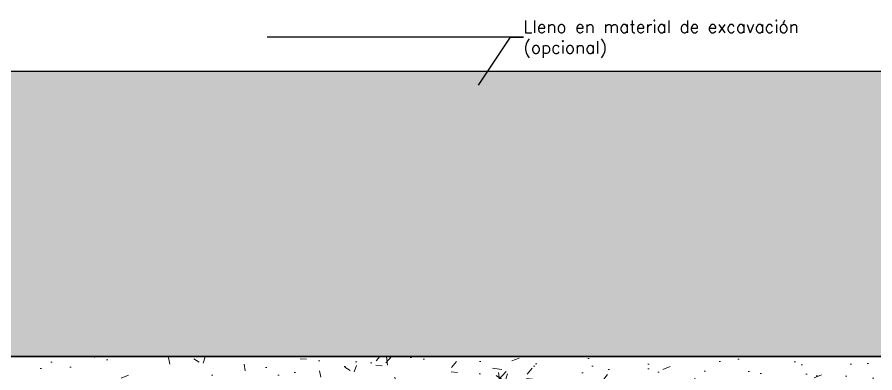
# Model space of a CAD drawing. Header units: metres. Extents: x 1080427 to 1081241, y 976768 to 977191.
# Drawn here: x 1080693.46 to 1080703.82, y 977065.16 to 977069.45 of the extents above; entities that cross this region are included whole.
import ezdxf
from ezdxf import colors
from ezdxf.entities.mleader import LeaderData, LeaderLine
from ezdxf.math import Vec2, Vec3

# ---------------------------------------------------------------- set-up
doc = ezdxf.new("R2010")
doc.units = ezdxf.units.M
doc.header["$LTSCALE"] = 25.4
doc.layers.add('CONTRAPESO', color=3, linetype='Continuous')
doc.layers.add('SOLIDOS', color=9, linetype='Continuous')
doc.layers.add('COTACIM', color=20, linetype='Continuous', lineweight=5)
doc.layers.add('SOLIDOREFCONT', color=254, linetype='Continuous', lineweight=5)
doc.styles.add('romans', font='romans.shx')

msp = doc.modelspace()

# ---------------------------------------------------------------- hatches: boundary and pattern name
at = {"layer": 'SOLIDOREFCONT', "true_color": 0x5b5b5b, "transparency": 33554546}
h = msp.add_hatch(dxfattribs=at)
h.set_pattern_fill('AR-CONC', color=251, scale=0.005)
h.paths.add_polyline_path([(1080687.93926, 977065.35534), (1080687.938785, 977073.950338), (1080703.938853, 977073.965085), (1080703.93926, 977073.52396), (1080704.438861, 977073.523981), (1080704.438817, 977075.00734), (1080687.439259, 977075.06034), (1080687.43926, 977062.35534), (1080704.439073, 977062.35534), (1080704.438886, 977072.223981), (1080703.93926, 977072.22396), (1080703.93926, 977065.35534)])
at = {"layer": 'SOLIDOS'}
h = msp.add_hatch(dxfattribs=at)
h.set_pattern_fill('SWAMP', color=252, scale=0.005)
h.set_pattern_definition([(0, (0, 0), (0.0635, 0.109985226181), [0.015875, -0.111125]), (90, (0.00794, 0), (-0.0635, 0.109985226181), [0.0079375, -0.212032952362]), (90, (0.00992, 0), (-0.0635, 0.109985226181), [0.00635, -0.213620452362]), (90, (0.00595, 0), (-0.0635, 0.109985226181), [0.00635, -0.213620452362]), (60, (0.01191, 0), (-0.063499999914, 0.109985226231), [0.00508, -0.12192]), (120, (0.00397, 0), (-0.126999999914, 5e-11), [0.00508, -0.12192])])
h.paths.add_polyline_path([(1080703.936804, 977068.800808), (1080687.93926, 977068.800806), (1080687.93926, 977065.35534), (1080703.93926, 977065.35534)])

# ---------------------------------------------------------------- linework, layer by layer
at = {"layer": 'CONTRAPESO'}
for points in [[(1080704.438886, 977072.223981), (1080704.439073, 977062.35534), (1080687.43926, 977062.35534), (1080687.439259, 977075.06034), (1080704.438817, 977075.00734), (1080704.438861, 977073.523981), (1080703.93926, 977073.52396), (1080703.938853, 977073.965085), (1080687.938785, 977073.950338), (1080687.93926, 977065.35534), (1080703.93926, 977065.35534), (1080703.93926, 977072.22396)], [(1080687.939223, 977068.800533), (1080703.938823, 977068.800808), (1080703.93926, 977065.35534), (1080687.939297, 977065.35534)]]:
    msp.add_lwpolyline(points, close=True, dxfattribs=at)

# ---------------------------------------------------------------- leaders
at = {"layer": 'COTACIM'}
ml = msp.add_multileader_mtext('Standard', dxfattribs=at)
ml.set_content('Lleno en material de excavación\\P(opcional)', color=3, style='romans')
ml.set_leader_properties(color=256)
ml.build(insert=Vec2(0, 0))
ml.multileader.update_dxf_attribs({"text_left_attachment_type": 6, "text_right_attachment_type": 6, "dogleg_length": 0.15602, "arrow_head_size": 0.15})
ctx = ml.context
ctx.base_point, ctx.char_height, ctx.arrow_head_size, ctx.landing_gap_size, ctx.plane_origin = Vec3(1080699.576264, 977069.212444), 0.15, 0.15, 0, Vec3(1080703.448501, 977067.7339)
ctx.left_attachment, ctx.right_attachment = 6, 6
notes = []
notes.append((ctx, [(0, (1, 1, 0), (1080699.420244, 977069.212444), (1, 0), 0.15602, [(0, [(1080698.950926, 977068.508644)], 0, [])])]))
ctx.mtext.insert, ctx.mtext.width, ctx.mtext.flow_direction = Vec3(1080699.576264, 977069.412444), 4.2167417, 5
for ctx, leaders in notes:
    for number, flags, end, landing, length, lines in leaders:
        leader = LeaderData()
        leader.index, (leader.has_last_leader_line, leader.has_dogleg_vector, leader.attachment_direction) = number, flags
        leader.last_leader_point, leader.dogleg_vector, leader.dogleg_length = Vec3(end), Vec3(landing), length
        for number, points, colour, breaks in lines:
            line = LeaderLine()
            line.index, line.vertices, line.color, line.breaks = number, Vec3.list(points), colors.encode_raw_color(colour), breaks
            leader.lines.append(line)
        ctx.leaders.append(leader)

doc.saveas('drawing.dxf')
